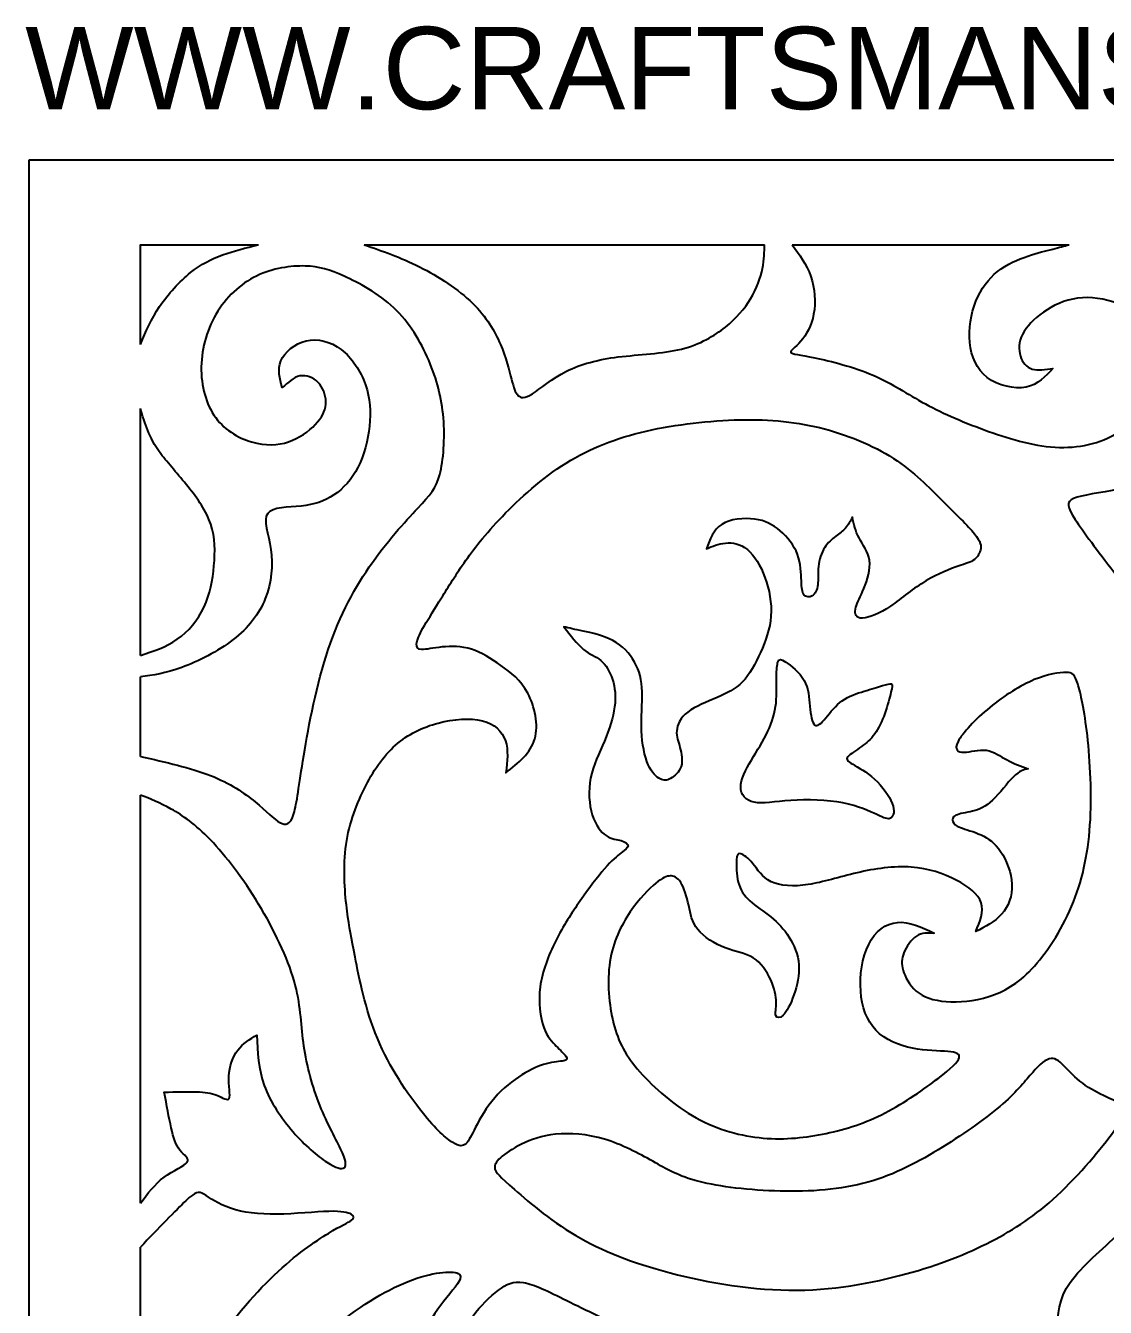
# Model space of a CAD drawing. Header units: millimetres. Extents: x 169 to 447, y 9 to 409.
# Drawn here: x 168.7 to 260.5, y 300.2 to 409.2 of the extents above; entities that cross this region are included whole.
import ezdxf
from ezdxf.enums import TextEntityAlignment as Align

# ---------------------------------------------------------------- set-up
doc = ezdxf.new("R2010")
doc.units = ezdxf.units.MM
for name, color, linetype in [('Default', 7, 'Continuous'), ('DV1_Default', 7, 'Continuous'), ('DV1_Layer_1', 7, 'Continuous'), ('Layer_1', 7, 'Continuous')]:
    doc.layers.add(name, color=color, linetype=linetype)
doc.styles.add('SEACAD_arial_ttfB', font='arial.ttf')

# ---------------------------------------------------------------- blocks, each defined once
blk = doc.blocks.new('SE')
at = {"layer": 'DV1_Layer_1', "color": 7, "linetype": 'Continuous'}
for points, knots in [([(178.41, 382.07), (178.41, 382.07), (178.41, 390.54), (178.41, 390.54), (188.45, 390.54), (188.45, 390.54)], [0, 0, 0, 0, 0.333333, 0.333333, 1, 1, 1, 1]), ([(178.41, 382.07), (178.87, 383.14), (179.33, 384.21), (180.05, 385.28), (180.77, 386.35), (181.76, 387.43), (182.68, 388.17), (183.59, 388.91), (184.45, 389.33), (185.4, 389.67), (186.35, 390.01), (187.4, 390.27), (188.45, 390.54)], [0, 0, 0, 0, 0.2, 0.2, 0.2, 0.4, 0.4, 0.4, 0.6, 0.6, 0.6, 1, 1, 1, 1]), ([(197.44, 390.54), (198.99, 390.01), (200.54, 389.48), (202.16, 388.66), (203.78, 387.84), (205.47, 386.73), (206.66, 385.57), (207.85, 384.41), (208.55, 383.2), (209.03, 382.07), (209.51, 380.93), (209.77, 379.86), (209.97, 379.11), (210.17, 378.37), (210.3, 377.96), (210.53, 377.73), (210.76, 377.5), (211.09, 377.45), (212.42, 378.28), (213.43, 379.16), (214.65, 379.78), (215.88, 380.4), (217.32, 380.78), (219.06, 381), (220.8, 381.21), (222.83, 381.28), (224.44, 381.67), (226.05, 382.07), (227.23, 382.79), (228.17, 383.54), (229.11, 384.3), (229.81, 385.09), (230.32, 385.95), (230.84, 386.81), (231.16, 387.75), (231.33, 388.53), (231.49, 389.31), (231.49, 389.92), (231.49, 390.54)], [0, 0, 0, 0, 0.071429, 0.071429, 0.071429, 0.142857, 0.142857, 0.142857, 0.214286, 0.214286, 0.214286, 0.285714, 0.285714, 0.285714, 0.357143, 0.357143, 0.357143, 0.428571, 0.428571, 0.5, 0.5, 0.5, 0.571429, 0.571429, 0.571429, 0.642857, 0.642857, 0.642857, 0.714286, 0.714286, 0.714286, 0.785714, 0.785714, 0.785714, 0.857143, 0.857143, 0.857143, 1, 1, 1, 1]), ([(233.85, 390.54), (234.47, 389.71), (235.08, 388.87), (235.43, 387.85), (235.78, 386.84), (235.87, 385.63), (235.68, 384.64), (235.49, 383.64), (235.04, 382.85), (234.58, 382.33), (234.12, 381.8), (233.66, 381.54), (233.74, 381.39), (233.83, 381.24), (234.47, 381.19), (235.79, 380.92), (237.11, 380.65), (239.13, 380.14), (240.75, 379.44), (242.38, 378.74), (243.63, 377.85), (245.18, 377), (246.74, 376.16), (248.6, 375.37), (250.56, 374.67), (252.53, 373.97), (254.61, 373.36), (256.58, 373.31), (258.55, 373.25), (260.41, 373.76), (263.12, 375.68), (263.97, 377.1), (264.36, 378.72), (264.76, 380.34), (264.69, 382.15), (264.17, 383.36), (263.64, 384.56), (262.66, 385.15), (260.45, 385.94), (259.22, 386.14), (258.12, 385.99), (257.02, 385.85), (256.03, 385.37), (254.41, 384.23), (253.78, 383.58), (253.45, 382.92), (253.12, 382.26), (253.1, 381.61), (253.26, 381.07), (253.43, 380.54), (253.78, 380.12), (254.27, 379.97), (254.76, 379.81), (255.4, 379.92), (256.03, 380.03), (255.4, 379.33), (254.76, 378.63), (252.75, 378.24), (251.37, 378.55), (250.45, 379.25), (249.54, 379.95), (249.08, 381.04), (248.96, 382.22), (248.84, 383.4), (249.05, 384.67), (249.48, 385.73), (249.91, 386.79), (250.54, 387.64), (251.33, 388.27), (252.12, 388.89), (253.06, 389.28), (253.89, 389.57), (254.72, 389.85), (255.44, 390.03), (256.01, 390.17), (256.58, 390.32), (256.99, 390.43), (257.41, 390.54)], [0, 0, 0, 0, 0.035714, 0.035714, 0.035714, 0.071429, 0.071429, 0.071429, 0.107143, 0.107143, 0.107143, 0.142857, 0.142857, 0.142857, 0.178571, 0.178571, 0.178571, 0.214286, 0.214286, 0.214286, 0.25, 0.25, 0.25, 0.285714, 0.285714, 0.285714, 0.321429, 0.321429, 0.321429, 0.357143, 0.357143, 0.392857, 0.392857, 0.392857, 0.428571, 0.428571, 0.428571, 0.464286, 0.464286, 0.5, 0.5, 0.5, 0.535714, 0.535714, 0.571429, 0.571429, 0.571429, 0.607143, 0.607143, 0.607143, 0.642857, 0.642857, 0.642857, 0.678571, 0.678571, 0.678571, 0.714286, 0.714286, 0.75, 0.75, 0.75, 0.785714, 0.785714, 0.785714, 0.821429, 0.821429, 0.821429, 0.857143, 0.857143, 0.857143, 0.892857, 0.892857, 0.892857, 0.928571, 0.928571, 0.928571, 1, 1, 1, 1]), ([(262.72, 390.54), (263.95, 390.17), (265.17, 389.79), (266.44, 389.1), (267.71, 388.41), (269.02, 387.4), (270.86, 385.46), (271.38, 384.52), (272.1, 384.36), (272.81, 384.21), (273.7, 384.84), (276.31, 385.72), (278.01, 385.96), (279.79, 385.85), (281.58, 385.74), (283.44, 385.28), (284.98, 384.64), (286.52, 383.99), (287.74, 383.16), (288.97, 382.33), (286.87, 382.4), (284.77, 382.46), (282.76, 382.32), (280.75, 382.18), (278.82, 381.83), (277.17, 381.09), (275.52, 380.36), (274.14, 379.25), (271.98, 376.86), (271.19, 375.59), (270.21, 374.48), (269.24, 373.36), (268.08, 372.4), (266.61, 371.6), (265.13, 370.8), (263.34, 370.17), (260.01, 369.4), (256.95, 369.14), (257.26, 368.22), (257.93, 367.18), (258.61, 366.14), (259.82, 364.53), (261.21, 362.72), (262.61, 360.92), (264.21, 358.93), (265.77, 357.33), (267.34, 355.73), (268.87, 354.53), (270.21, 353.79), (271.56, 353.04), (272.72, 352.76), (274.53, 352.48), (275.19, 352.48), (275.58, 352.6), (275.98, 352.72), (276.11, 352.96), (276.33, 353.96), (276.55, 354.97), (276.85, 356.74), (277.45, 358.67), (278.06, 360.59), (279.85, 364.75), (282.47, 368.68), (285.84, 372.36), (287.89, 374.18), (289.93, 376.01), (292.34, 377.82), (296.71, 380.36), (298.68, 381.08), (300.2, 381.77), (301.72, 382.46), (302.79, 383.12), (303.44, 383.85), (304.08, 384.58), (304.3, 385.39), (304.06, 386.27), (303.82, 387.14), (303.12, 388.08), (302.28, 388.56), (301.44, 389.04), (300.45, 389.07), (299.62, 388.83), (298.79, 388.58), (298.11, 388.08), (297.06, 387.21), (296.69, 386.84), (296.39, 386.34), (296.1, 385.85), (295.88, 385.24), (295.66, 384.63), (294.83, 385.68), (294, 386.73), (292.98, 387.52), (291.97, 388.32), (290.76, 388.87), (289.8, 389.33), (288.84, 389.79), (288.12, 390.17), (287.39, 390.54)], [0, 0, 0, 0, 0.026316, 0.026316, 0.026316, 0.052632, 0.052632, 0.078947, 0.078947, 0.078947, 0.105263, 0.105263, 0.131579, 0.131579, 0.131579, 0.157895, 0.157895, 0.157895, 0.184211, 0.184211, 0.184211, 0.210526, 0.210526, 0.210526, 0.236842, 0.236842, 0.236842, 0.263158, 0.263158, 0.289474, 0.289474, 0.289474, 0.315789, 0.315789, 0.315789, 0.342105, 0.342105, 0.368421, 0.394737, 0.394737, 0.394737, 0.421053, 0.421053, 0.421053, 0.447368, 0.447368, 0.447368, 0.473684, 0.473684, 0.473684, 0.5, 0.5, 0.526316, 0.526316, 0.526316, 0.552632, 0.552632, 0.552632, 0.578947, 0.578947, 0.578947, 0.605263, 0.631579, 0.657895, 0.657895, 0.657895, 0.684211, 0.684211, 0.710526, 0.710526, 0.710526, 0.736842, 0.736842, 0.736842, 0.763158, 0.763158, 0.763158, 0.789474, 0.789474, 0.789474, 0.815789, 0.815789, 0.815789, 0.842105, 0.842105, 0.868421, 0.868421, 0.868421, 0.894737, 0.894737, 0.894737, 0.921053, 0.921053, 0.921053, 0.947368, 0.947368, 0.947368, 1, 1, 1, 1]), ([(178.41, 347.03), (180.55, 346.55), (182.7, 346.07), (184.37, 345.41), (186.04, 344.76), (187.25, 343.92), (188.18, 343.16), (189.11, 342.39), (189.76, 341.69), (190.28, 341.41), (190.79, 341.12), (191.16, 341.26), (191.42, 342.02), (191.69, 342.79), (191.99, 345.59), (193.26, 352.59), (194.21, 355.57), (195.16, 358.56), (196.43, 361.03), (197.88, 363.14), (199.32, 365.25), (200.94, 367), (202, 368.14), (203.06, 369.27), (203.56, 369.8), (203.88, 371), (204.2, 372.2), (204.33, 374.08), (204.19, 375.81), (204.04, 377.54), (203.21, 380.69), (201.29, 383.93), (199.98, 385.17), (198.66, 386.42), (197, 387.29), (194.49, 388.43), (193.63, 388.69), (192.43, 388.73), (191.23, 388.76), (189.67, 388.56), (188.29, 387.88), (186.9, 387.21), (185.67, 386.05), (184.84, 384.62), (184.01, 383.18), (183.57, 381.48), (183.59, 379.86), (183.62, 378.24), (184.1, 376.71), (184.98, 375.63), (185.87, 374.54), (187.16, 373.91), (188.31, 373.66), (189.46, 373.41), (190.46, 373.54), (192.23, 374.28), (193, 374.89), (193.49, 375.47), (193.98, 376.05), (194.2, 376.6), (194.19, 377.19), (194.18, 377.78), (193.94, 378.41), (193.52, 378.84), (193.11, 379.27), (192.52, 379.49), (191.98, 379.38), (191.45, 379.27), (190.96, 378.83), (190.48, 378.39), (190.27, 379.16), (190.05, 379.92), (190.36, 380.67), (190.68, 381.41), (191.53, 382.13), (192.51, 382.36), (193.48, 382.59), (194.57, 382.33), (195.49, 381.63), (196.41, 380.93), (197.15, 379.79), (197.56, 378.64), (197.96, 377.5), (198.03, 376.34), (197.9, 375.12), (197.77, 373.91), (197.44, 372.64), (196.91, 371.61), (196.39, 370.58), (195.67, 369.8), (194.87, 369.26), (194.07, 368.73), (193.2, 368.44), (192.09, 368.32), (190.99, 368.2), (189.65, 368.24), (189.24, 367.69), (188.82, 367.13), (189.32, 365.97), (189.51, 364.64), (189.7, 363.3), (189.57, 361.79), (189.04, 360.46), (188.52, 359.12), (187.6, 357.97), (186.3, 356.96), (184.99, 355.95), (183.31, 355.1), (181.93, 354.6), (180.55, 354.09), (179.48, 353.94), (178.41, 353.79)], [0, 0, 0, 0, 0.025, 0.025, 0.025, 0.05, 0.05, 0.05, 0.075, 0.075, 0.075, 0.1, 0.1, 0.1, 0.125, 0.15, 0.15, 0.15, 0.175, 0.175, 0.175, 0.2, 0.2, 0.2, 0.225, 0.225, 0.225, 0.25, 0.25, 0.25, 0.275, 0.3, 0.3, 0.3, 0.325, 0.325, 0.35, 0.35, 0.35, 0.375, 0.375, 0.375, 0.4, 0.4, 0.4, 0.425, 0.425, 0.425, 0.45, 0.45, 0.45, 0.475, 0.475, 0.475, 0.5, 0.5, 0.525, 0.525, 0.525, 0.55, 0.55, 0.55, 0.575, 0.575, 0.575, 0.6, 0.6, 0.6, 0.625, 0.625, 0.625, 0.65, 0.65, 0.65, 0.675, 0.675, 0.675, 0.7, 0.7, 0.7, 0.725, 0.725, 0.725, 0.75, 0.75, 0.75, 0.775, 0.775, 0.775, 0.8, 0.8, 0.8, 0.825, 0.825, 0.825, 0.85, 0.85, 0.85, 0.875, 0.875, 0.875, 0.9, 0.9, 0.9, 0.925, 0.925, 0.925, 0.95, 0.95, 0.95, 1, 1, 1, 1]), ([(178.41, 355.62), (179.5, 355.97), (180.6, 356.32), (181.55, 356.99), (182.5, 357.66), (184.12, 359.63), (184.56, 362.03), (184.67, 363.24), (184.78, 364.44), (184.78, 365.64), (184.4, 366.77), (184.03, 367.89), (183.29, 368.94), (182.47, 369.96), (181.65, 370.98), (179.85, 372.95), (179.29, 374.13), (179.05, 374.74), (178.8, 375.35), (178.61, 375.99), (178.41, 376.62)], [0, 0, 0, 0, 0.111111, 0.111111, 0.111111, 0.222222, 0.333333, 0.333333, 0.333333, 0.444444, 0.444444, 0.444444, 0.555556, 0.555556, 0.555556, 0.666667, 0.777778, 0.777778, 0.777778, 1, 1, 1, 1]), ([(196.68, 329.95), (197.02, 328.22), (197.53, 325.55), (198.57, 323.07), (199.6, 320.59), (201.18, 318.29), (202.38, 316.78), (203.58, 315.27), (204.42, 314.55), (204.98, 314.2), (205.55, 313.85), (205.86, 313.87), (206.11, 314.11), (206.36, 314.35), (206.56, 314.81), (206.93, 315.52), (207.3, 316.24), (207.85, 317.2), (209.25, 318.82), (210.1, 319.47), (211.63, 320.43), (212.31, 320.74), (212.93, 320.9), (213.56, 321.07), (214.13, 321.09), (214.72, 321.22), (214.74, 321.33), (214.6, 321.54), (214.45, 321.75), (214.15, 322.05), (213.79, 322.4), (213.43, 322.75), (213.01, 323.15), (212.72, 323.99), (212.42, 324.83), (212.25, 326.12), (212.42, 327.44), (212.6, 328.77), (213.12, 330.12), (213.74, 331.36), (214.37, 332.59), (215.09, 333.71), (215.82, 334.76), (216.55, 335.81), (217.3, 336.79), (217.9, 337.48), (218.5, 338.17), (218.96, 338.57), (219.31, 338.84), (219.66, 339.11), (219.9, 339.27), (219.9, 339.43), (219.9, 339.59), (219.66, 339.77), (219.31, 339.87), (218.96, 339.97), (218.5, 339.99), (217.58, 340.6), (217.12, 341.19), (216.58, 342.94), (216.49, 344.1), (216.71, 345.19), (216.93, 346.29), (217.45, 347.31), (217.88, 348.33), (218.3, 349.35), (218.63, 350.35), (218.75, 351.24), (218.87, 352.13), (218.78, 352.89), (218.57, 353.57), (218.35, 354.25), (218, 354.84), (217.57, 355.2), (217.14, 355.56), (216.64, 355.69), (216.11, 356.13), (215.57, 356.57), (215, 357.31), (214.43, 358.05), (214.89, 357.94), (215.35, 357.83), (216.07, 357.68), (216.79, 357.53), (217.78, 357.33), (218.59, 356.89), (219.4, 356.46), (220.03, 355.78), (220.45, 355.05), (220.86, 354.31), (221.06, 353.53), (221.09, 352.53), (221.13, 351.54), (220.99, 350.33), (221.04, 349.21), (221.08, 348.08), (221.52, 345.98), (222.31, 345.28), (222.62, 345.12), (222.94, 344.95), (223.18, 344.97), (223.51, 345.16), (223.84, 345.35), (224.25, 345.7), (224.41, 346.18), (224.56, 346.66), (224.45, 347.27), (224.31, 347.78), (224.17, 348.3), (223.99, 348.71), (224.03, 349.22), (224.08, 349.72), (224.34, 350.31), (224.97, 350.8), (225.61, 351.29), (226.61, 351.69), (227.47, 352.05), (228.32, 352.41), (229.02, 352.74), (229.62, 353.36), (230.22, 353.98), (230.73, 354.9), (231.16, 355.88), (231.6, 356.85), (231.97, 357.88), (232.05, 358.97), (232.13, 360.06), (231.91, 361.22), (231.54, 362.24), (231.16, 363.26), (230.64, 364.13), (230.04, 364.62), (229.44, 365.12), (228.76, 365.23), (228.17, 365.17), (227.58, 365.12), (227.07, 364.9), (226.57, 364.68), (226.86, 365.49), (227.14, 366.3), (227.86, 366.76), (228.58, 367.22), (229.74, 367.33), (230.65, 367.21), (231.56, 367.09), (232.21, 366.74), (232.83, 366.21), (233.44, 365.69), (234.01, 364.99), (234.3, 364.21), (234.6, 363.43), (234.62, 362.58), (234.66, 361.36), (234.69, 360.98), (234.85, 360.78), (235.01, 360.57), (235.32, 360.52), (235.56, 360.68), (235.8, 360.83), (235.98, 361.18), (236.03, 361.63), (236.09, 362.08), (236.02, 362.62), (236.09, 363.19), (236.15, 363.76), (236.35, 364.35), (236.62, 364.79), (236.89, 365.23), (237.24, 365.51), (237.56, 365.75), (237.88, 365.99), (238.16, 366.19), (238.39, 366.45), (238.62, 366.71), (238.8, 367.04), (238.97, 367.37), (239.1, 366.78), (239.23, 366.19), (239.85, 365.03), (240.33, 364.46), (240.43, 363.71), (240.52, 362.95), (240.24, 362.01), (239.67, 360.61), (239.39, 360.15), (239.27, 359.71), (239.15, 359.28), (239.19, 358.86), (239.64, 358.8), (240.09, 358.73), (240.94, 359.02), (241.87, 359.59), (242.8, 360.17), (243.81, 361.05), (244.84, 361.72), (245.88, 362.38), (246.95, 362.84), (247.71, 363.12), (248.46, 363.39), (248.9, 363.48), (249.56, 363.89), (249.78, 364.22), (249.86, 364.57), (249.95, 364.92), (249.91, 365.29), (249.36, 365.97), (248.81, 366.65), (247.76, 367.63), (246.62, 368.78), (245.47, 369.93), (244.22, 371.24), (242.47, 372.37), (240.72, 373.49), (238.47, 374.43), (236.17, 374.99), (233.88, 375.55), (231.54, 375.72), (228.93, 375.64), (226.33, 375.55), (223.47, 375.2), (220.95, 374.58), (218.44, 373.95), (216.27, 373.06), (214.25, 371.73), (212.22, 370.41), (210.34, 368.66), (208.93, 367.16), (207.52, 365.66), (206.58, 364.42), (205.01, 362.12), (204.37, 361.07), (203.81, 360.17), (203.26, 359.28), (202.78, 358.53), (202.45, 357.94), (202.12, 357.35), (201.94, 356.92), (201.91, 356.61), (201.88, 356.3), (201.99, 356.13), (202.35, 356.12), (202.71, 356.11), (203.32, 356.26), (204.08, 356.34), (204.83, 356.41), (205.73, 356.41), (206.58, 356.15), (207.43, 355.89), (208.24, 355.36), (209.91, 354.18), (210.76, 353.53), (211.96, 351.29), (212.31, 349.72), (211.96, 348.52), (211.61, 347.31), (210.56, 346.48), (209.51, 345.65), (209.62, 346.61), (209.73, 347.58), (209.46, 348.37), (209.18, 349.17), (208.53, 349.81), (206.47, 350.33), (205.07, 350.22), (203.75, 349.87), (202.43, 349.52), (201.18, 348.93), (200.12, 347.99), (199.06, 347.05), (198.18, 345.76), (197.44, 344.26), (196.7, 342.76), (195.47, 339.35), (195.82, 335.28), (196, 333.87), (196.17, 332.46), (196.35, 331.68), (196.68, 329.95)], [0, 0, 0, 0, 0.010101, 0.010101, 0.010101, 0.020202, 0.020202, 0.020202, 0.030303, 0.030303, 0.030303, 0.040404, 0.040404, 0.040404, 0.050505, 0.050505, 0.050505, 0.060606, 0.060606, 0.070707, 0.070707, 0.080808, 0.080808, 0.080808, 0.090909, 0.090909, 0.10101, 0.10101, 0.10101, 0.111111, 0.111111, 0.111111, 0.121212, 0.121212, 0.121212, 0.131313, 0.131313, 0.131313, 0.141414, 0.141414, 0.141414, 0.151515, 0.151515, 0.151515, 0.161616, 0.161616, 0.161616, 0.171717, 0.171717, 0.171717, 0.181818, 0.181818, 0.181818, 0.191919, 0.191919, 0.191919, 0.20202, 0.20202, 0.212121, 0.212121, 0.222222, 0.222222, 0.222222, 0.232323, 0.232323, 0.232323, 0.242424, 0.242424, 0.242424, 0.252525, 0.252525, 0.252525, 0.262626, 0.262626, 0.262626, 0.272727, 0.272727, 0.272727, 0.282828, 0.282828, 0.282828, 0.292929, 0.292929, 0.292929, 0.30303, 0.30303, 0.30303, 0.313131, 0.313131, 0.313131, 0.323232, 0.323232, 0.323232, 0.333333, 0.333333, 0.333333, 0.343434, 0.353535, 0.353535, 0.353535, 0.363636, 0.363636, 0.363636, 0.373737, 0.373737, 0.373737, 0.383838, 0.383838, 0.383838, 0.393939, 0.393939, 0.393939, 0.40404, 0.40404, 0.40404, 0.414141, 0.414141, 0.414141, 0.424242, 0.424242, 0.424242, 0.434343, 0.434343, 0.434343, 0.444444, 0.444444, 0.444444, 0.454545, 0.454545, 0.454545, 0.464646, 0.464646, 0.464646, 0.474747, 0.474747, 0.474747, 0.484848, 0.484848, 0.484848, 0.494949, 0.494949, 0.494949, 0.505051, 0.505051, 0.505051, 0.515152, 0.515152, 0.515152, 0.525253, 0.525253, 0.525253, 0.535354, 0.535354, 0.545455, 0.545455, 0.545455, 0.555556, 0.555556, 0.555556, 0.565657, 0.565657, 0.565657, 0.575758, 0.575758, 0.575758, 0.585859, 0.585859, 0.585859, 0.59596, 0.59596, 0.59596, 0.606061, 0.606061, 0.606061, 0.616162, 0.616162, 0.616162, 0.626263, 0.626263, 0.636364, 0.636364, 0.636364, 0.646465, 0.646465, 0.656566, 0.656566, 0.656566, 0.666667, 0.666667, 0.666667, 0.676768, 0.676768, 0.676768, 0.686869, 0.686869, 0.686869, 0.69697, 0.69697, 0.69697, 0.707071, 0.707071, 0.717172, 0.717172, 0.717172, 0.727273, 0.727273, 0.727273, 0.737374, 0.737374, 0.737374, 0.747475, 0.747475, 0.747475, 0.757576, 0.757576, 0.757576, 0.767677, 0.767677, 0.767677, 0.777778, 0.777778, 0.777778, 0.787879, 0.787879, 0.787879, 0.79798, 0.79798, 0.79798, 0.808081, 0.808081, 0.818182, 0.818182, 0.818182, 0.828283, 0.828283, 0.828283, 0.838384, 0.838384, 0.838384, 0.848485, 0.848485, 0.848485, 0.858586, 0.858586, 0.858586, 0.868687, 0.868687, 0.868687, 0.878788, 0.878788, 0.888889, 0.888889, 0.89899, 0.89899, 0.89899, 0.909091, 0.909091, 0.909091, 0.919192, 0.919192, 0.919192, 0.929293, 0.929293, 0.939394, 0.939394, 0.939394, 0.949495, 0.949495, 0.949495, 0.959596, 0.959596, 0.959596, 0.969697, 0.979798, 0.979798, 0.979798, 1, 1, 1, 1]), ([(231.79, 349.17), (231.4, 348.36), (230.86, 347.53), (230.38, 346.71), (229.9, 345.89), (229.48, 345.08), (229.48, 343.77), (229.9, 343.27), (230.62, 343.13), (231.34, 342.98), (232.37, 343.2), (233.74, 343.29), (235.12, 343.38), (236.85, 343.33), (238.17, 343.08), (239.5, 342.83), (240.42, 342.37), (241.05, 342.08), (241.68, 341.78), (242.03, 341.65), (242.26, 341.8), (242.49, 341.96), (242.6, 342.39), (242.36, 343.03), (242.12, 343.66), (241.53, 344.49), (240.86, 345.11), (240.2, 345.72), (239.45, 346.11), (239, 346.37), (238.56, 346.64), (238.4, 346.77), (238.59, 347), (238.78, 347.23), (239.3, 347.55), (239.74, 347.87), (240.19, 348.18), (240.55, 348.48), (241.21, 349.4), (241.5, 350.02), (241.73, 350.68), (241.97, 351.34), (242.14, 352.04), (242.25, 352.49), (242.36, 352.94), (242.41, 353.13), (242.3, 353.19), (242.19, 353.25), (241.93, 353.17), (241.53, 353.05), (241.13, 352.93), (240.59, 352.77), (239.97, 352.58), (239.36, 352.39), (238.67, 352.17), (238.11, 351.77), (237.55, 351.36), (237.11, 350.77), (236.72, 350.31), (236.33, 349.85), (235.99, 349.53), (235.76, 349.71), (235.54, 349.89), (235.43, 350.57), (235.36, 351.3), (235.29, 352.03), (235.25, 352.81), (234.87, 353.5), (234.48, 354.18), (233.74, 354.77), (232.87, 355.34), (232.74, 355.32), (232.56, 354.86), (232.52, 354.42), (232.52, 353.18), (232.56, 352.37), (232.48, 351.57), (232.39, 350.77), (232.17, 349.98), (231.79, 349.17)], [0, 0, 0, 0, 0.034483, 0.034483, 0.034483, 0.068966, 0.068966, 0.103448, 0.103448, 0.103448, 0.137931, 0.137931, 0.137931, 0.172414, 0.172414, 0.172414, 0.206897, 0.206897, 0.206897, 0.241379, 0.241379, 0.241379, 0.275862, 0.275862, 0.275862, 0.310345, 0.310345, 0.310345, 0.344828, 0.344828, 0.344828, 0.37931, 0.37931, 0.37931, 0.413793, 0.413793, 0.413793, 0.448276, 0.448276, 0.482759, 0.482759, 0.482759, 0.517241, 0.517241, 0.517241, 0.551724, 0.551724, 0.551724, 0.586207, 0.586207, 0.586207, 0.62069, 0.62069, 0.62069, 0.655172, 0.655172, 0.655172, 0.689655, 0.689655, 0.689655, 0.724138, 0.724138, 0.724138, 0.758621, 0.758621, 0.758621, 0.793103, 0.793103, 0.793103, 0.827586, 0.827586, 0.862069, 0.862069, 0.896552, 0.896552, 0.931034, 0.931034, 0.931034, 1, 1, 1, 1]), ([(241.76, 316.73), (240.09, 315.86), (238.45, 315.34), (236.74, 314.98), (235.04, 314.62), (233.26, 314.42), (231.39, 314.58), (229.52, 314.75), (227.56, 315.27), (225.7, 316.3), (223.84, 317.33), (222.09, 318.86), (220.9, 320.22), (219.7, 321.57), (219.07, 322.75), (218.66, 324.33), (218.26, 325.9), (218.09, 327.87), (218.61, 331.26), (219.31, 332.68), (220.08, 333.81), (220.84, 334.94), (221.67, 335.77), (222.25, 336.25), (222.83, 336.73), (223.16, 336.86), (223.48, 336.87), (223.79, 336.88), (224.1, 336.77), (224.37, 336.32), (224.65, 335.88), (224.89, 335.09), (225.05, 334.36), (225.22, 333.62), (225.3, 332.94), (225.82, 332.31), (226.33, 331.68), (227.27, 331.09), (228.16, 330.75), (229.04, 330.41), (229.87, 330.32), (230.54, 329.9), (231.21, 329.49), (231.71, 328.75), (232.03, 328.03), (232.35, 327.32), (232.48, 326.65), (232.49, 326.12), (232.5, 325.6), (232.39, 325.22), (232.54, 324.79), (232.8, 324.72), (233.1, 325.02), (233.39, 325.31), (233.72, 325.97), (234, 326.76), (234.27, 327.54), (234.49, 328.46), (234.42, 329.32), (234.36, 330.19), (234.01, 331), (233.58, 331.68), (233.15, 332.35), (232.65, 332.9), (231.45, 333.86), (230.75, 334.28), (230.25, 334.74), (229.74, 335.2), (229.44, 335.7), (229.27, 336.35), (229.11, 336.99), (229.09, 337.78), (229.12, 338.24), (229.15, 338.7), (229.24, 338.83), (229.48, 338.75), (229.72, 338.68), (230.51, 338.11), (231.3, 336.75), (232.06, 336.38), (232.83, 336.01), (233.96, 335.94), (236.48, 336.33), (237.86, 336.79), (239.37, 337.14), (240.87, 337.49), (242.52, 337.73), (245.45, 337.52), (246.74, 337.06), (247.8, 336.51), (248.86, 335.96), (249.69, 335.33), (249.93, 334.59), (250.17, 333.84), (249.82, 332.99), (249.47, 332.14), (250.28, 332.55), (251.09, 332.97), (251.67, 333.62), (252.25, 334.28), (252.6, 335.18), (252.55, 336.16), (252.51, 337.14), (252.07, 338.22), (251.58, 338.95), (251.09, 339.68), (250.54, 340.07), (249.3, 340.64), (248.6, 340.82), (248.17, 340.98), (247.74, 341.15), (247.59, 341.3), (247.52, 341.49), (247.46, 341.67), (247.48, 341.89), (247.78, 342.03), (248.07, 342.17), (248.64, 342.24), (249.2, 342.38), (249.75, 342.52), (250.3, 342.74), (250.9, 343.31), (251.5, 343.88), (252.16, 344.8), (252.67, 345.3), (253.19, 345.8), (253.56, 345.89), (253.93, 345.98), (253.32, 346.2), (252.71, 346.42), (252.13, 346.73), (251.55, 347.05), (251, 347.47), (250.37, 347.55), (249.73, 347.64), (249.01, 347.4), (248.48, 347.39), (247.94, 347.38), (247.59, 347.6), (248.33, 349), (249.43, 350.18), (250.66, 351.2), (251.9, 352.21), (253.28, 353.07), (254.45, 353.56), (255.62, 354.05), (256.58, 354.18), (257.72, 354.16), (257.89, 354.01), (258.14, 353.21), (258.39, 352.41), (258.72, 350.97), (258.96, 348.8), (259.2, 346.64), (259.36, 343.75), (259.01, 338.61), (258.5, 336.36), (257.62, 334.27), (256.73, 332.18), (255.46, 330.25), (254.24, 328.96), (253.01, 327.67), (251.83, 327.02), (250.59, 326.62), (249.34, 326.23), (246.71, 325.97), (245.01, 326.58), (244.41, 327.08), (243.81, 327.59), (243.46, 328.29), (243.29, 328.84), (243.13, 329.4), (243.15, 329.82), (243.36, 330.33), (243.56, 330.85), (243.96, 331.46), (244.42, 331.75), (244.88, 332.05), (245.4, 332.03), (245.93, 332), (244.86, 332.51), (243.78, 333.01), (241.82, 332.84), (240.92, 332.16), (240.36, 331.05), (239.8, 329.95), (239.58, 328.42), (239.68, 327.07), (239.78, 325.73), (240.2, 324.57), (240.98, 323.75), (241.77, 322.93), (242.93, 322.45), (244.08, 322.22), (245.23, 321.99), (246.36, 322.01), (247.1, 321.94), (247.83, 321.88), (248.16, 321.72), (248.05, 321.39), (247.94, 321.05), (247.39, 320.52), (246.27, 319.66), (245.14, 318.79), (243.43, 317.59), (241.76, 316.73)], [0, 0, 0, 0, 0.013514, 0.013514, 0.013514, 0.027027, 0.027027, 0.027027, 0.040541, 0.040541, 0.040541, 0.054054, 0.054054, 0.054054, 0.067568, 0.067568, 0.067568, 0.081081, 0.081081, 0.094595, 0.094595, 0.094595, 0.108108, 0.108108, 0.108108, 0.121622, 0.121622, 0.121622, 0.135135, 0.135135, 0.135135, 0.148649, 0.148649, 0.148649, 0.162162, 0.162162, 0.162162, 0.175676, 0.175676, 0.175676, 0.189189, 0.189189, 0.189189, 0.202703, 0.202703, 0.202703, 0.216216, 0.216216, 0.216216, 0.22973, 0.22973, 0.243243, 0.243243, 0.243243, 0.256757, 0.256757, 0.256757, 0.27027, 0.27027, 0.27027, 0.283784, 0.283784, 0.283784, 0.297297, 0.297297, 0.310811, 0.310811, 0.310811, 0.324324, 0.324324, 0.324324, 0.337838, 0.337838, 0.337838, 0.351351, 0.351351, 0.351351, 0.364865, 0.378378, 0.378378, 0.378378, 0.391892, 0.391892, 0.405405, 0.405405, 0.405405, 0.418919, 0.418919, 0.432432, 0.432432, 0.432432, 0.445946, 0.445946, 0.445946, 0.459459, 0.459459, 0.459459, 0.472973, 0.472973, 0.472973, 0.486486, 0.486486, 0.486486, 0.5, 0.5, 0.5, 0.513514, 0.513514, 0.527027, 0.527027, 0.527027, 0.540541, 0.540541, 0.540541, 0.554054, 0.554054, 0.554054, 0.567568, 0.567568, 0.567568, 0.581081, 0.581081, 0.581081, 0.594595, 0.594595, 0.594595, 0.608108, 0.608108, 0.608108, 0.621622, 0.621622, 0.621622, 0.635135, 0.635135, 0.635135, 0.648649, 0.648649, 0.648649, 0.662162, 0.662162, 0.675676, 0.675676, 0.675676, 0.689189, 0.689189, 0.689189, 0.702703, 0.702703, 0.716216, 0.716216, 0.716216, 0.72973, 0.72973, 0.72973, 0.743243, 0.743243, 0.756757, 0.756757, 0.756757, 0.77027, 0.77027, 0.77027, 0.783784, 0.783784, 0.783784, 0.797297, 0.810811, 0.810811, 0.810811, 0.824324, 0.824324, 0.824324, 0.837838, 0.837838, 0.837838, 0.851351, 0.851351, 0.851351, 0.864865, 0.864865, 0.864865, 0.878378, 0.878378, 0.891892, 0.891892, 0.891892, 0.905405, 0.905405, 0.905405, 0.918919, 0.918919, 0.918919, 0.932432, 0.932432, 0.932432, 0.945946, 0.945946, 0.945946, 0.959459, 0.959459, 0.959459, 0.972973, 0.972973, 0.972973, 1, 1, 1, 1]), ([(178.41, 309.04), (179.02, 309.85), (180.25, 311.47), (182.17, 312.21), (182.4, 312.53), (182.63, 312.85), (182.13, 313.11), (181.78, 313.55), (181.43, 313.98), (181.23, 314.6), (181.04, 315.45), (180.84, 316.3), (180.64, 317.39), (180.45, 318.49), (181.43, 318.51), (182.41, 318.53), (183.17, 318.51), (183.92, 318.49), (184.97, 318.36), (185.85, 317.7), (185.97, 317.95), (186.09, 318.2), (185.89, 319.03), (185.93, 319.85), (185.98, 320.68), (186.26, 321.48), (186.7, 322.06), (187.14, 322.64), (187.73, 322.99), (188.32, 323.34), (188.38, 321.9), (188.45, 320.46), (188.95, 319.05), (189.46, 317.63), (190.4, 316.26), (191.4, 315.11), (192.41, 313.96), (193.48, 313.04), (194.27, 312.53), (195.05, 312.01), (195.56, 311.9), (195.97, 312.25), (195.89, 312.71), (195.44, 313.67), (194.99, 314.62), (194.18, 316.06), (193.56, 317.67), (192.93, 319.28), (192.5, 321.05), (192.28, 322.72), (192.06, 324.39), (192.06, 325.97), (191.49, 327.95), (190.92, 329.93), (189.78, 332.31), (187.16, 336.64), (185.67, 338.59), (184.38, 339.93), (183.09, 341.28), (182, 342.02), (181.04, 342.56), (180.07, 343.09), (179.24, 343.42), (178.41, 343.75)], [0, 0, 0, 0, 0.041667, 0.083333, 0.083333, 0.083333, 0.125, 0.125, 0.125, 0.166667, 0.166667, 0.166667, 0.208333, 0.208333, 0.208333, 0.25, 0.25, 0.25, 0.291667, 0.333333, 0.333333, 0.333333, 0.375, 0.375, 0.375, 0.416667, 0.416667, 0.416667, 0.458333, 0.458333, 0.458333, 0.5, 0.5, 0.5, 0.541667, 0.541667, 0.541667, 0.583333, 0.583333, 0.583333, 0.625, 0.625, 0.666667, 0.666667, 0.666667, 0.708333, 0.708333, 0.708333, 0.75, 0.75, 0.75, 0.791667, 0.791667, 0.791667, 0.833333, 0.833333, 0.875, 0.875, 0.875, 0.916667, 0.916667, 0.916667, 1, 1, 1, 1]), ([(250.76, 305.79), (248.73, 304.75), (246.41, 303.81), (243.53, 303.03), (240.66, 302.24), (237.22, 301.6), (233.57, 301.65), (229.92, 301.69), (226.05, 302.41), (219.7, 304.16), (217.23, 305.19), (215.02, 306.56), (212.81, 307.92), (210.87, 309.63), (209.81, 310.59), (208.75, 311.55), (208.57, 311.77), (208.55, 312.03), (208.53, 312.28), (208.66, 312.56), (209.04, 312.91), (209.42, 313.26), (210.06, 313.68), (210.83, 314.06), (211.61, 314.44), (212.53, 314.79), (213.73, 314.91), (214.94, 315.03), (216.42, 314.92), (217.89, 314.49), (219.35, 314.05), (220.8, 313.28), (223.2, 311.93), (224.17, 311.34), (225.93, 310.89), (227.69, 310.44), (230.25, 310.13), (232.82, 310.07), (235.39, 310), (237.97, 310.18), (240.28, 310.82), (242.6, 311.47), (244.66, 312.58), (246.63, 313.81), (248.6, 315.03), (250.48, 316.37), (251.76, 317.48), (253.04, 318.6), (253.71, 319.49), (254.31, 320.17), (254.92, 320.85), (255.44, 321.31), (255.88, 321.35), (256.32, 321.4), (256.67, 321.03), (257.58, 320.08), (258.15, 319.52), (258.81, 319.06), (259.47, 318.6), (260.21, 318.25), (261.37, 317.72), (261.78, 317.55), (261.99, 317.25), (262.2, 316.96), (262.2, 316.54), (261.21, 315.16), (260.23, 313.79), (258.26, 311.45), (256.4, 309.71), (254.54, 307.97), (252.79, 306.83), (250.76, 305.79)], [0, 0, 0, 0, 0.038462, 0.038462, 0.038462, 0.076923, 0.076923, 0.076923, 0.115385, 0.115385, 0.153846, 0.153846, 0.153846, 0.192308, 0.192308, 0.192308, 0.230769, 0.230769, 0.230769, 0.269231, 0.269231, 0.269231, 0.307692, 0.307692, 0.307692, 0.346154, 0.346154, 0.346154, 0.384615, 0.384615, 0.384615, 0.423077, 0.423077, 0.461538, 0.461538, 0.461538, 0.5, 0.5, 0.5, 0.538462, 0.538462, 0.538462, 0.576923, 0.576923, 0.576923, 0.615385, 0.615385, 0.615385, 0.653846, 0.653846, 0.653846, 0.692308, 0.692308, 0.692308, 0.730769, 0.730769, 0.769231, 0.769231, 0.769231, 0.807692, 0.807692, 0.846154, 0.846154, 0.846154, 0.884615, 0.884615, 0.884615, 0.923077, 0.923077, 0.923077, 1, 1, 1, 1]), ([(247.2, 280.86), (246.64, 281.31), (246.09, 281.76), (245.66, 283.67), (245.8, 285.13), (246.51, 286.71), (247.22, 288.28), (248.51, 289.97), (250.05, 291.39), (251.59, 292.81), (253.38, 293.97), (254.51, 294.97), (255.64, 295.96), (256.1, 296.79), (256.28, 297.9), (256.47, 299), (256.38, 300.38), (257.17, 301.78), (257.96, 303.18), (259.62, 304.6), (261.13, 305.98), (262.64, 307.36), (263.99, 308.69), (265.27, 310.09), (266.55, 311.49), (267.75, 312.95), (268.89, 314.37), (270.03, 315.78), (271.1, 317.13), (271.34, 317.2), (271.58, 317.26), (270.99, 316.04), (269.85, 313.63), (269.31, 312.45), (269.03, 310.93), (268.76, 309.41), (268.76, 307.55), (268.91, 306.15), (269.07, 304.75), (269.37, 303.81), (270.58, 302.19), (271.47, 301.52), (272.47, 301.29), (273.46, 301.06), (274.56, 301.28), (275.37, 301.84), (276.17, 302.41), (276.7, 303.33), (277.22, 304.25), (276.79, 304.12), (276.35, 303.99), (275.69, 304.27), (275.04, 304.56), (274.16, 305.26), (273.89, 306.2), (273.62, 307.14), (273.94, 308.32), (274.39, 309.42), (274.84, 310.53), (275.41, 311.55), (276.25, 312.21), (277.09, 312.87), (278.21, 313.15), (279.25, 313), (280.29, 312.85), (281.25, 312.25), (282.44, 311.73), (283.63, 311.2), (285.05, 310.75), (286.43, 310.44), (287.81, 310.13), (289.14, 309.98), (289.32, 309.6), (289.49, 309.21), (288.51, 308.6), (287.76, 307.65), (287, 306.7), (286.48, 305.41), (285.89, 303.18), (285.82, 302.24), (285.89, 301.52), (285.95, 300.79), (286.15, 300.29), (286.35, 299.78)], [0, 0, 0, 0, 0.033333, 0.033333, 0.066667, 0.066667, 0.066667, 0.1, 0.1, 0.1, 0.133333, 0.133333, 0.133333, 0.166667, 0.166667, 0.166667, 0.2, 0.2, 0.2, 0.233333, 0.233333, 0.233333, 0.266667, 0.266667, 0.266667, 0.3, 0.3, 0.3, 0.333333, 0.333333, 0.333333, 0.366667, 0.366667, 0.4, 0.4, 0.4, 0.433333, 0.433333, 0.433333, 0.466667, 0.466667, 0.5, 0.5, 0.5, 0.533333, 0.533333, 0.533333, 0.566667, 0.566667, 0.566667, 0.6, 0.6, 0.6, 0.633333, 0.633333, 0.633333, 0.666667, 0.666667, 0.666667, 0.7, 0.7, 0.7, 0.733333, 0.733333, 0.733333, 0.766667, 0.766667, 0.766667, 0.8, 0.8, 0.8, 0.833333, 0.833333, 0.833333, 0.866667, 0.866667, 0.866667, 0.9, 0.9, 0.933333, 0.933333, 0.933333, 1, 1, 1, 1]), ([(178.41, 283.84), (178.94, 285.31), (179.46, 286.78), (180.39, 288.89), (181.32, 291), (182.65, 293.75), (185.98, 298.85), (187.97, 301.19), (189.79, 302.93), (191.62, 304.67), (193.28, 305.8), (194.4, 306.48), (195.51, 307.16), (196.08, 307.38), (196.63, 307.77), (196.61, 307.95), (196.35, 308.1), (196.08, 308.25), (195.58, 308.38), (194.45, 308.35), (193.33, 308.32), (191.58, 308.13), (190.03, 308.11), (188.49, 308.09), (187.14, 308.25), (186.08, 308.61), (185.03, 308.97), (184.28, 309.53), (183.81, 309.8), (183.33, 310.07), (183.14, 310.05), (182.28, 309.25), (181.43, 308.45), (179.92, 306.87), (178.41, 305.3)], [0, 0, 0, 0, 0.076923, 0.076923, 0.076923, 0.153846, 0.153846, 0.230769, 0.230769, 0.230769, 0.307692, 0.307692, 0.307692, 0.384615, 0.384615, 0.461538, 0.461538, 0.461538, 0.538462, 0.538462, 0.538462, 0.615385, 0.615385, 0.615385, 0.692308, 0.692308, 0.692308, 0.769231, 0.769231, 0.769231, 0.846154, 0.846154, 0.846154, 1, 1, 1, 1]), ([(205.43, 303.07), (204.9, 303.33), (203.23, 303.2), (201.19, 302.39), (199.14, 301.58), (196.72, 300.09), (194.79, 298.36), (192.87, 296.62), (191.45, 294.63), (190.62, 292.9), (189.78, 291.17), (189.54, 289.71), (189.73, 288.2), (189.92, 286.69), (190.53, 285.13), (191.49, 284.31), (192.45, 283.49), (193.76, 283.41), (194.73, 283.76), (195.69, 284.11), (196.3, 284.89), (196.68, 285.54), (197.07, 286.18), (197.22, 286.69), (197.37, 287.19), (197.57, 285.42), (197.77, 283.65), (197.5, 282.26), (197.24, 280.87), (196.52, 279.86), (195.55, 279.28), (194.57, 278.7), (193.35, 278.55), (192.27, 278.51), (191.18, 278.46), (190.24, 278.53), (188.43, 279.36), (187.55, 280.13), (186.9, 281.03), (186.24, 281.94), (185.8, 282.99), (185.37, 284.54), (185.37, 285.05), (184.97, 284.31), (184.58, 283.58), (183.79, 281.61), (183.43, 279.14), (183.07, 276.67), (183.14, 273.7), (183.61, 271.2), (184.08, 268.71), (184.95, 266.7), (187.47, 262.72), (189.11, 260.75), (190.56, 259.25), (192.01, 257.75), (193.28, 256.72), (194.81, 255.75), (196.35, 254.78), (198.14, 253.86), (199.98, 253.22), (201.81, 252.59), (203.69, 252.24), (205.65, 252.27), (207.61, 252.31), (209.64, 252.72), (211.46, 253.42), (213.27, 254.12), (214.87, 255.11), (216.07, 255.96), (217.28, 256.81), (218.09, 257.53), (218.7, 258.3), (219.31, 259.06), (219.73, 259.87), (219.58, 260.17), (219.44, 260.46), (218.74, 260.25), (217.8, 260.21), (216.86, 260.18), (215.68, 260.33), (214.65, 260.72), (213.62, 261.1), (212.75, 261.71), (212.08, 262.28), (211.41, 262.85), (210.96, 263.37), (210.58, 263.9), (210.21, 264.42), (209.93, 264.95), (209.79, 264.91), (209.64, 264.88), (209.64, 264.29), (209.46, 263.66), (209.27, 263.02), (208.9, 262.35), (208.51, 261.8), (208.11, 261.25), (207.7, 260.84), (207.28, 260.42), (206.84, 260.97), (206.41, 261.51), (205.66, 262.63), (205.36, 263.2), (205.17, 263.73), (204.98, 264.27), (204.92, 264.77), (204.69, 264.59), (204.46, 264.4), (204.07, 263.53), (203.51, 262.76), (202.95, 262), (202.23, 261.34), (201.42, 260.87), (200.61, 260.4), (199.71, 260.11), (198.92, 259.99), (198.12, 259.87), (197.42, 259.92), (196.72, 259.96), (197.59, 260.73), (198.47, 261.49), (199.04, 262.5), (199.6, 263.5), (199.87, 264.75), (199.96, 266.45), (200.06, 268.14), (200, 270.28), (199.95, 271.94), (199.91, 273.59), (199.89, 274.75), (200.09, 275.81), (200.28, 276.87), (200.7, 277.83), (201.28, 278.65), (201.86, 279.47), (202.6, 280.15), (203.31, 280.76), (204.02, 281.37), (204.7, 281.92), (205.36, 282.36), (206.01, 282.79), (206.65, 283.12), (206.22, 284.02), (205.79, 284.92), (204.31, 286.38), (203.33, 287.72), (202.36, 289.05), (201.9, 290.25), (201.66, 291.51), (201.42, 292.77), (201.4, 294.08), (201.59, 295.27), (201.79, 296.46), (202.21, 297.54), (202.78, 298.55), (203.34, 299.57), (204.07, 300.53), (204.72, 301.34), (205.38, 302.15), (205.97, 302.81), (205.43, 303.07)], [0, 0, 0, 0, 0.017857, 0.017857, 0.017857, 0.035714, 0.035714, 0.035714, 0.053571, 0.053571, 0.053571, 0.071429, 0.071429, 0.071429, 0.089286, 0.089286, 0.089286, 0.107143, 0.107143, 0.107143, 0.125, 0.125, 0.125, 0.142857, 0.142857, 0.142857, 0.160714, 0.160714, 0.160714, 0.178571, 0.178571, 0.178571, 0.196429, 0.196429, 0.196429, 0.214286, 0.214286, 0.232143, 0.232143, 0.232143, 0.25, 0.25, 0.267857, 0.267857, 0.267857, 0.285714, 0.285714, 0.285714, 0.303571, 0.303571, 0.303571, 0.321429, 0.321429, 0.339286, 0.339286, 0.339286, 0.357143, 0.357143, 0.357143, 0.375, 0.375, 0.375, 0.392857, 0.392857, 0.392857, 0.410714, 0.410714, 0.410714, 0.428571, 0.428571, 0.428571, 0.446429, 0.446429, 0.446429, 0.464286, 0.464286, 0.464286, 0.482143, 0.482143, 0.482143, 0.5, 0.5, 0.5, 0.517857, 0.517857, 0.517857, 0.535714, 0.535714, 0.535714, 0.553571, 0.553571, 0.553571, 0.571429, 0.571429, 0.571429, 0.589286, 0.589286, 0.589286, 0.607143, 0.607143, 0.607143, 0.625, 0.625, 0.642857, 0.642857, 0.642857, 0.660714, 0.660714, 0.660714, 0.678571, 0.678571, 0.678571, 0.696429, 0.696429, 0.696429, 0.714286, 0.714286, 0.714286, 0.732143, 0.732143, 0.732143, 0.75, 0.75, 0.75, 0.767857, 0.767857, 0.767857, 0.785714, 0.785714, 0.785714, 0.803571, 0.803571, 0.803571, 0.821429, 0.821429, 0.821429, 0.839286, 0.839286, 0.839286, 0.857143, 0.857143, 0.857143, 0.875, 0.875, 0.875, 0.892857, 0.892857, 0.892857, 0.910714, 0.910714, 0.910714, 0.928571, 0.928571, 0.928571, 0.946429, 0.946429, 0.946429, 0.964286, 0.964286, 0.964286, 1, 1, 1, 1]), ([(228.4, 260.97), (228.84, 262.73), (229.28, 264.5), (229.62, 266.26), (229.96, 268.03), (230.2, 269.8), (230.18, 272.2), (230.16, 274.59), (229.87, 277.61), (229.86, 280.01), (229.85, 282.4), (230.11, 284.17), (230.51, 285.62), (230.9, 287.06), (231.43, 288.17), (232, 288.9), (232.56, 289.62), (233.18, 289.95), (233.81, 290.19), (234.44, 290.43), (235.1, 290.58), (235.66, 290.43), (236.22, 290.27), (236.68, 289.82), (237.13, 289.36), (236.78, 290.51), (236.43, 291.67), (235.47, 292.33), (234.51, 292.99), (232.94, 293.14), (231.48, 292.92), (230.03, 292.7), (228.69, 292.11), (227.7, 291.39), (226.7, 290.67), (226.05, 289.82), (225.39, 288.94), (224.73, 288.07), (224.08, 287.17), (223.33, 287.05), (222.59, 286.93), (221.76, 287.58), (220.56, 288), (219.35, 288.42), (217.78, 288.59), (216.49, 288.62), (215.2, 288.66), (214.19, 288.55), (213.14, 288.54), (212.09, 288.52), (211, 288.61), (210, 288.91), (209.01, 289.2), (207.22, 290.21), (205.86, 292.31), (205.55, 293.41), (205.25, 294.52), (205.31, 295.68), (205.53, 296.7), (205.75, 297.73), (206.12, 298.63), (206.72, 299.47), (207.32, 300.31), (208.16, 301.1), (208.86, 301.64), (209.56, 302.17), (210.12, 302.46), (211.01, 302.3), (211.9, 302.15), (213.1, 301.56), (214.68, 300.77), (216.27, 299.99), (218.24, 299), (220.17, 298.25), (222.11, 297.49), (224.01, 296.97), (226.45, 296.52), (228.89, 296.07), (231.86, 295.7), (234.54, 295.64), (237.22, 295.59), (239.61, 295.85), (241.43, 296.09), (243.26, 296.33), (244.53, 296.55), (244.68, 296.11), (244.83, 295.68), (243.87, 294.58), (243.13, 293.49), (242.38, 292.4), (241.86, 291.3), (241.5, 289.94), (241.14, 288.57), (240.94, 286.93), (241.21, 285.4), (241.49, 283.87), (242.23, 282.44), (243.06, 281.51), (243.89, 280.57), (244.81, 280.12), (245.73, 279.66)], [0, 0, 0, 0, 0.028571, 0.028571, 0.028571, 0.057143, 0.057143, 0.057143, 0.085714, 0.085714, 0.085714, 0.114286, 0.114286, 0.114286, 0.142857, 0.142857, 0.142857, 0.171429, 0.171429, 0.171429, 0.2, 0.2, 0.2, 0.228571, 0.228571, 0.228571, 0.257143, 0.257143, 0.257143, 0.285714, 0.285714, 0.285714, 0.314286, 0.314286, 0.314286, 0.342857, 0.342857, 0.342857, 0.371429, 0.371429, 0.371429, 0.4, 0.4, 0.4, 0.428571, 0.428571, 0.428571, 0.457143, 0.457143, 0.457143, 0.485714, 0.485714, 0.485714, 0.514286, 0.542857, 0.542857, 0.542857, 0.571429, 0.571429, 0.571429, 0.6, 0.6, 0.6, 0.628571, 0.628571, 0.628571, 0.657143, 0.657143, 0.657143, 0.685714, 0.685714, 0.685714, 0.714286, 0.714286, 0.714286, 0.742857, 0.742857, 0.742857, 0.771429, 0.771429, 0.771429, 0.8, 0.8, 0.8, 0.828571, 0.828571, 0.828571, 0.857143, 0.857143, 0.857143, 0.885714, 0.885714, 0.885714, 0.914286, 0.914286, 0.914286, 0.942857, 0.942857, 0.942857, 1, 1, 1, 1])]:
    blk.add_open_spline(points, degree=3, knots=knots, dxfattribs=at)
for points in [[(197.44, 390.54), (197.44, 390.54), (231.49, 390.54), (231.49, 390.54)], [(233.85, 390.54), (233.85, 390.54), (257.41, 390.54), (257.41, 390.54)], [(178.41, 355.62), (178.41, 355.62), (178.41, 376.62), (178.41, 376.62)], [(178.41, 347.03), (178.41, 347.03), (178.41, 353.79), (178.41, 353.79)], [(178.41, 309.04), (178.41, 309.04), (178.41, 343.75), (178.41, 343.75)], [(178.41, 283.84), (178.41, 283.84), (178.41, 305.3), (178.41, 305.3)]]:
    blk.add_open_spline(points, degree=3, dxfattribs=at)
at = {"layer": 'Layer_1', "color": 7, "linetype": 'Continuous'}
for p, q in [((447.24, 397.74), (168.93, 397.74)), ((168.93, 397.74), (168.93, 8.92))]:
    blk.add_line(p, q, dxfattribs=at)
at = {"layer": 'DV1_Default', "color": 7, "linetype": 'Continuous', "style": 'SEACAD_arial_ttfB'}
blk.add_text('WWW.CRAFTSMANSPACE.COM', height=7, dxfattribs=at).set_placement((168.61, 409.06), align=Align.TOP_LEFT)

msp = doc.modelspace()

# ---------------------------------------------------------------- block references
at = {"layer": 'Default'}
msp.add_blockref('SE', (0, 0), dxfattribs=at)

doc.saveas('drawing.dxf')
